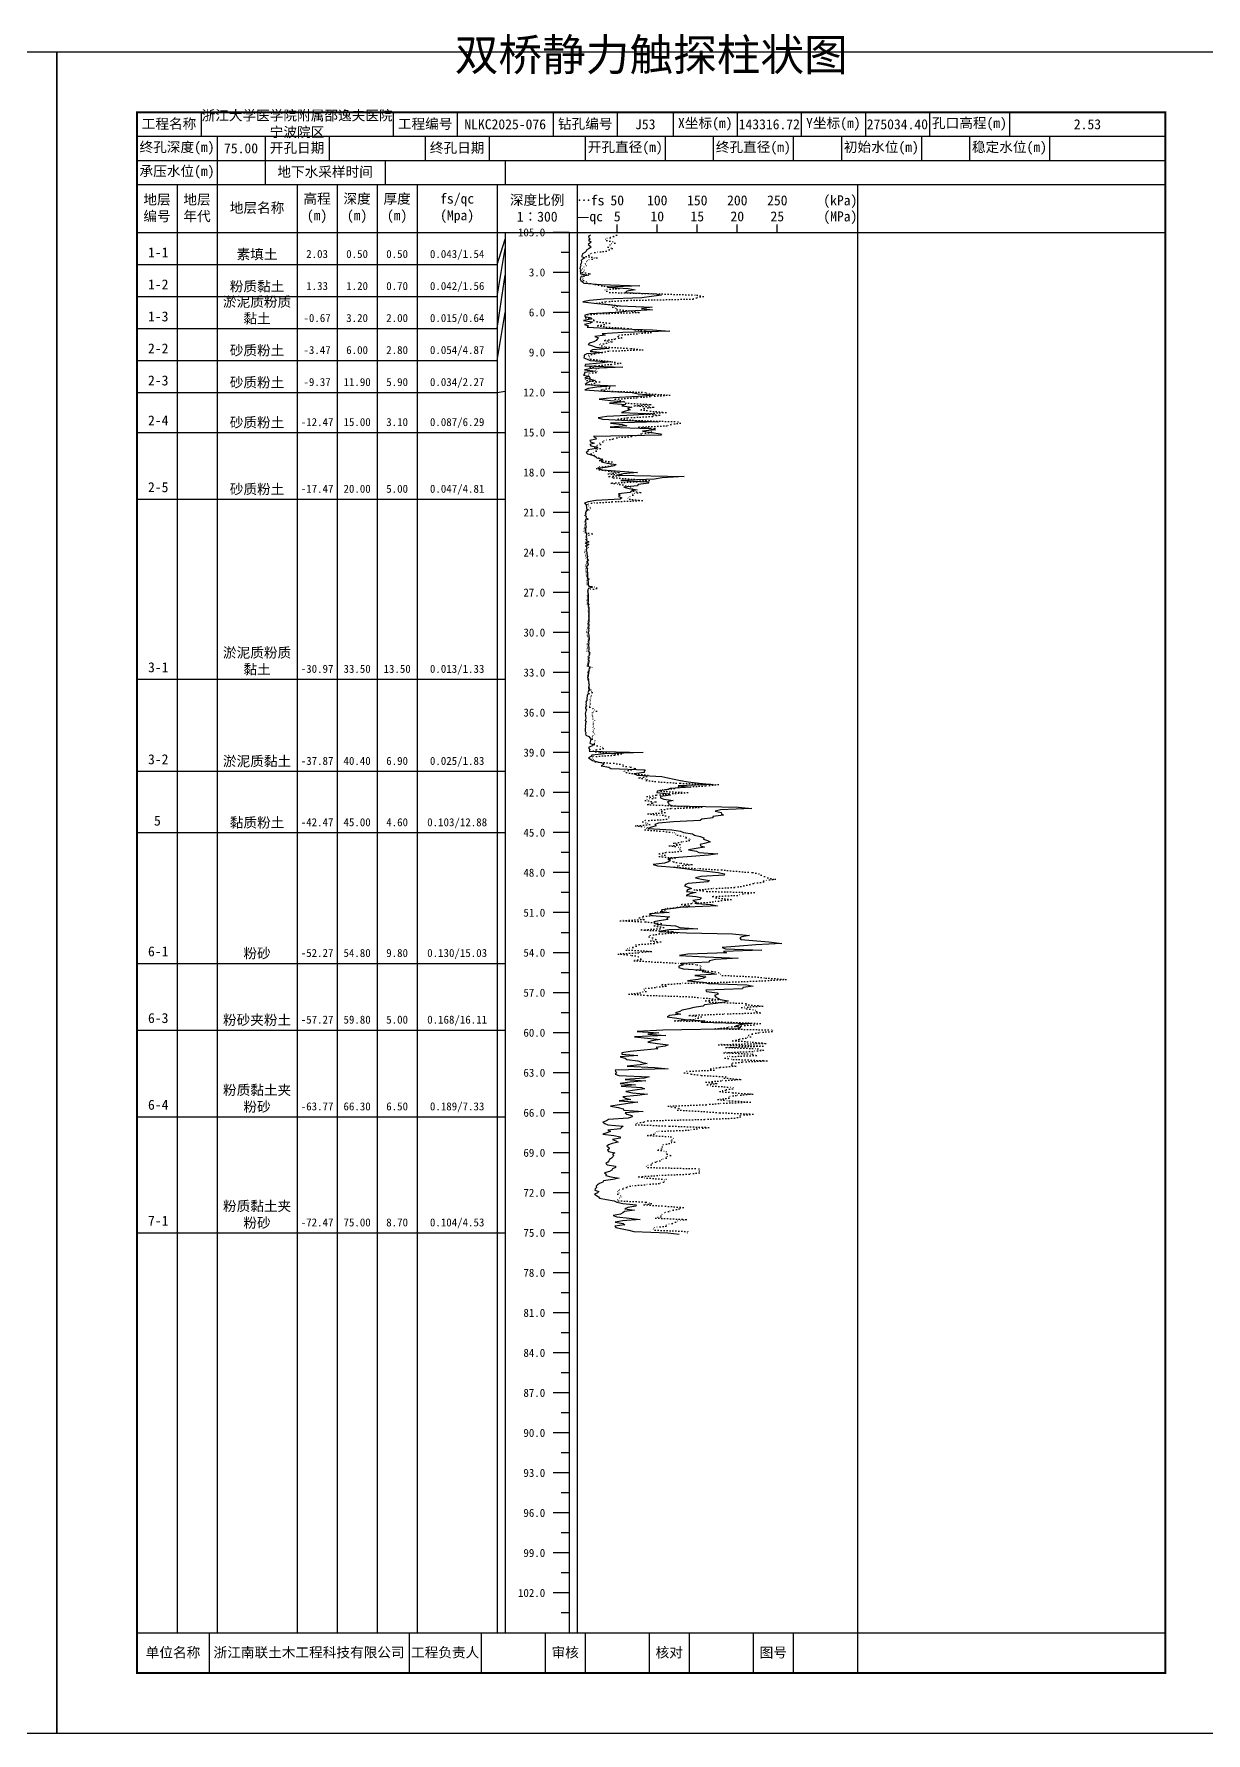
# Model space of a CAD drawing. Extents: x 297 to 65340, y 0 to 425.
# Drawn here: x 15735.3 to 16028.1, y 0 to 424.6 of the extents above; entities that cross this region are included whole.
import ezdxf
from ezdxf.enums import TextEntityAlignment as Align

# ---------------------------------------------------------------- set-up
doc = ezdxf.new("R2010")
doc.units = 0
doc.linetypes.add('DOT', pattern=[6.35, 0, -6.35])
doc.layers.add('FRAME', color=7, linetype='CONTINUOUS')
doc.layers.add('STRATUM', color=7, linetype='CONTINUOUS')
doc.styles.add('ST', font='')
doc.styles.get('ST').set_extended_font_data('SimSun')

msp = doc.modelspace()

# ---------------------------------------------------------------- linework, layer by layer
at = {"layer": 'FRAME', "color": 245, "linetype": 'Continuous'}
for points in [[(15444, 0), (15741, 0), (15741, 420), (15444, 420)], [(15741, 0), (16038, 0), (16038, 420), (15741, 420)]]:
    msp.add_lwpolyline(points, close=True, dxfattribs=at)
at = {"layer": 'FRAME', "linetype": 'Continuous', "const_width": 0.5}
msp.add_lwpolyline([(15761, 15), (16018, 15), (16018, 405), (15761, 405)], close=True, dxfattribs=at)
at = {"layer": 'FRAME', "color": 0, "linetype": 'Continuous'}
for points in [[(15777, 405), (15777, 399)], [(15825, 405), (15825, 399)], [(15841, 405), (15841, 399)], [(15865, 405), (15865, 399)], [(15881, 405), (15881, 399)], [(15895, 405), (15895, 399)], [(15911, 405), (15911, 399)], [(15927, 405), (15927, 399)], [(15943, 405), (15943, 399)], [(15959, 405), (15959, 399)], [(15979, 405), (15979, 399)], [(16018, 405), (16018, 399)], [(15761, 399), (16018, 399)], [(15781, 399), (15781, 393)], [(15793, 399), (15793, 393)], [(15809, 399), (15809, 393)], [(15833, 399), (15833, 393)], [(15849, 399), (15849, 393)], [(15873, 399), (15873, 393)], [(15893, 399), (15893, 393)], [(15905, 399), (15905, 393)], [(15925, 399), (15925, 393)], [(15937, 399), (15937, 393)], [(15957, 399), (15957, 393)], [(15969, 399), (15969, 393)], [(15989, 399), (15989, 393)], [(16018, 399), (16018, 393)], [(15761, 393), (16018, 393)], [(15781, 393), (15781, 387)], [(15793, 393), (15793, 387)], [(15823, 393), (15823, 387)], [(15853, 393), (15853, 387)], [(15761, 387), (16018, 387)], [(15771, 387), (15771, 25)], [(15781, 387), (15781, 25)], [(15801, 387), (15801, 25)], [(15811, 387), (15811, 25)], [(15821, 387), (15821, 25)], [(15831, 387), (15831, 25)], [(15851, 387), (15851, 25)], [(15871, 387), (15871, 25)], [(15941, 387), (15941, 25)], [(15761, 375), (16018, 375)], [(15853, 375), (15853, 25)], [(15869, 375), (15869, 25)], [(15881, 375), (15881, 377)], [(15891, 375), (15891, 377)], [(15901, 375), (15901, 377)], [(15911, 375), (15911, 377)], [(15921, 375), (15921, 377)], [(15761, 25), (16018, 25)], [(15779, 25), (15779, 15)], [(15829, 25), (15829, 15)], [(15847, 25), (15847, 15)], [(15863, 25), (15863, 15)], [(15873, 25), (15873, 15)], [(15889, 25), (15889, 15)], [(15899, 25), (15899, 15)], [(15915, 25), (15915, 15)], [(15925, 25), (15925, 15)], [(15941, 25), (15941, 15)]]:
    msp.add_lwpolyline(points, dxfattribs=at)
at = {"layer": 'STRATUM', "linetype": 'Continuous'}
for points in [[(15869, 375), (15865, 375)], [(15874.34, 374.33), (15873.82, 374), (15873.92, 373.67), (15874.22, 373.33), (15873.84, 373), (15874.48, 372.67), (15874.12, 372.33), (15873.76, 372), (15874.14, 371.67), (15874.46, 371.33), (15874.02, 371), (15873.42, 370.67), (15873.26, 370.33), (15872.88, 370), (15872.3, 369.67), (15872.24, 369.33), (15872.04, 369), (15872.9, 368.67), (15872.28, 368.33), (15871.98, 368), (15872.06, 367.67), (15872.02, 367.33), (15871.8, 367), (15871.88, 366.67), (15871.72, 366.33), (15871.68, 366), (15871.96, 365.67), (15871.72, 365.33), (15871.86, 365), (15871.78, 364.67), (15873.9, 364.33), (15872.02, 364), (15871.8, 363.67), (15871.74, 363.33), (15871.92, 363), (15872.28, 362.67), (15872.68, 362.33), (15876.94, 362), (15886.66, 361.67), (15878.58, 361.33), (15883.72, 361), (15885.52, 360.67), (15883.4, 360.33), (15883.04, 360), (15890.66, 359.67), (15892.1, 359.33), (15889.56, 359), (15887.12, 358.67), (15877.7, 358.33), (15874.1, 358), (15872.42, 357.67), (15875.26, 357.33), (15878.62, 357), (15881.58, 356.67), (15889.74, 356.33), (15887.08, 356), (15889.78, 355.67), (15884.08, 355.33), (15880.48, 355), (15874.2, 354.67), (15872.88, 354.33), (15872.94, 354), (15874.54, 353.67), (15874.34, 353.33), (15872.56, 353), (15874.78, 352.67), (15874.34, 352.33), (15872.8, 352), (15873.8, 351.67), (15873.46, 351.33), (15879.76, 351), (15889.8, 350.67), (15894.12, 350.33), (15882.4, 350), (15877.2, 349.67), (15878, 349.33), (15875.42, 349), (15876.34, 348.67), (15875.98, 348.33), (15875.72, 348), (15875.16, 347.67), (15874.04, 347.33), (15873.7, 347), (15874.8, 346.67), (15875.68, 346.33), (15879, 346), (15874.8, 345.67), (15874.24, 345.33), (15877.4, 345), (15873.42, 344.67), (15872.74, 344.33), (15872.72, 344), (15872.64, 343.67), (15873.5, 343.33), (15874.22, 343), (15879.2, 342.67), (15876.68, 342.33), (15873.08, 342), (15872.88, 341.67), (15882.4, 341.33), (15874.66, 341), (15872.78, 340.67), (15875.6, 340.33), (15872.8, 340), (15872.8, 339.67), (15872.54, 339.33), (15874.08, 339), (15872.88, 338.67), (15874.28, 338.33), (15875.52, 338), (15873.98, 337.67), (15873.38, 337.33), (15872.96, 337), (15880.6, 336.67), (15875.88, 336.33), (15873.74, 336), (15872.88, 335.67), (15877.6, 335.33), (15884.72, 335), (15886.26, 334.67), (15890.38, 334.33), (15886.22, 334), (15879.98, 333.67), (15876.5, 333.33), (15879.32, 333), (15882.92, 332.67), (15879.04, 332.33), (15883.04, 332), (15882.18, 331.67), (15884.68, 331.33), (15883.56, 331), (15884.2, 330.67), (15883.04, 330.33), (15882.06, 330), (15890.34, 329.67), (15885.06, 329.33), (15878.36, 329), (15876.2, 328.67), (15877.3, 328.33), (15883.62, 328), (15891.3, 327.67), (15879.32, 327.33), (15882.24, 327), (15883.36, 326.67), (15879.24, 326.33), (15889.06, 326), (15890.6, 325.67), (15887.34, 325.33), (15889.56, 325), (15891.8, 324.67), (15892.08, 324.33), (15875.08, 324), (15875.68, 323.67), (15875.72, 323.33), (15874.18, 323), (15874.34, 322.67), (15875.22, 322.33), (15874.14, 322), (15874.38, 321.67), (15876.18, 321.33), (15875.8, 321), (15873.62, 320.67), (15873.7, 320.33), (15873.24, 320), (15873.54, 319.67), (15874.86, 319.33), (15875.6, 319), (15875.92, 318.67), (15877.4, 318.33), (15876.98, 318), (15877.06, 317.67), (15878.5, 317.33), (15880.76, 317), (15880.22, 316.67), (15878.56, 316.33), (15876.22, 316), (15877.26, 315.67), (15881.76, 315.33), (15886.04, 315), (15882.52, 314.67), (15881.16, 314.33), (15897.7, 314), (15892.26, 313.67), (15890.34, 313.33), (15881.88, 313), (15888.66, 312.67), (15888.92, 312.33), (15886.26, 312), (15885.96, 311.67), (15882.64, 311.33), (15884, 311), (15885.98, 310.67), (15884.44, 310.33), (15884.26, 310), (15881.28, 309.67), (15881.72, 309.33), (15881.34, 309), (15882.14, 308.67), (15881.76, 308.33), (15875.66, 308), (15873.76, 307.67), (15872.86, 307.33), (15873.3, 307), (15873.26, 306.67), (15873.34, 306.33), (15873.32, 306), (15873.76, 305.67), (15873.26, 305.33), (15873.1, 305), (15873.16, 304.67), (15873.08, 304.33), (15873.18, 304), (15873.26, 303.67), (15873.7, 303.33), (15873, 303), (15873.1, 302.67), (15873.18, 302.33), (15873.08, 302), (15873.14, 301.67), (15873.2, 301.33), (15873.08, 301), (15873.04, 300.67), (15873.04, 300.33), (15873.12, 300), (15873.32, 299.67), (15873.36, 299.33), (15873.12, 299), (15873.34, 298.67), (15873.42, 298.33), (15873.26, 298), (15873.92, 297.67), (15873.16, 297.33), (15873.88, 297), (15873.28, 296.67), (15873.34, 296.33), (15873.38, 296), (15873.26, 295.67), (15873.32, 295.33), (15873.44, 295), (15873.42, 294.67), (15873.48, 294.33), (15873.56, 294), (15873.5, 293.67), (15873.56, 293.33), (15873.82, 293), (15873.44, 292.67), (15873.68, 292.33), (15873.7, 292), (15873.48, 291.67), (15873.24, 291.33), (15873.56, 291), (15873.48, 290.67), (15873.5, 290.33), (15873.54, 290), (15873.56, 289.67), (15873.6, 289.33), (15873.6, 289), (15873.6, 288.67), (15873.96, 288.33), (15873.64, 288), (15873.72, 287.67), (15873.72, 287.33), (15873.72, 287), (15873.72, 286.67), (15874.86, 286.33), (15873.78, 286), (15873.62, 285.67), (15873.6, 285.33), (15873.64, 285), (15873.72, 284.67), (15873.76, 284.33), (15873.74, 284), (15873.76, 283.67), (15873.72, 283.33), (15873.76, 283), (15873.74, 282.67), (15873.64, 282.33), (15873.9, 282), (15873.76, 281.67), (15873.92, 281.33), (15873.92, 281), (15873.9, 280.67), (15873.88, 280.33), (15873.9, 280), (15873.9, 279.67), (15873.94, 279.33), (15873.94, 279), (15873.94, 278.67), (15873.88, 278.33), (15873.9, 278), (15873.88, 277.67), (15873.84, 277.33), (15873.9, 277), (15873.92, 276.67), (15873.82, 276.33), (15873.92, 276), (15873.82, 275.67), (15873.88, 275.33), (15873.76, 275), (15873.86, 274.67), (15873.9, 274.33), (15873.94, 274), (15874.02, 273.67), (15874.02, 273.33), (15873.9, 273), (15873.86, 272.67), (15873.9, 272.33), (15873.86, 272), (15873.86, 271.67), (15873.92, 271.33), (15873.88, 271), (15873.9, 270.67), (15873.84, 270.33), (15874.18, 270), (15873.96, 269.67), (15873.96, 269.33), (15873.82, 269), (15873.96, 268.67), (15873.86, 268.33), (15873.94, 268), (15873.94, 267.67), (15873.86, 267.33), (15873.76, 267), (15873.72, 266.67), (15874.1, 266.33), (15873.98, 266), (15873.94, 265.67), (15873.88, 265.33), (15873.84, 265), (15873.78, 264.67), (15873.7, 264.33), (15873.72, 264), (15873.6, 263.67), (15873.84, 263.33), (15873.76, 263), (15873.94, 262.67), (15873.84, 262.33), (15873.98, 262), (15873.94, 261.67), (15873.8, 261.33), (15873.82, 261), (15874.22, 260.67), (15873.84, 260.33), (15873.64, 260), (15873.84, 259.67), (15873.5, 259.33), (15873.48, 259), (15873.42, 258.67), (15873.4, 258.33), (15873.44, 258), (15873.18, 257.67), (15873.22, 257.33), (15873.18, 257), (15873.32, 256.67), (15873.06, 256.33), (15873.08, 256), (15873.28, 255.67), (15873.16, 255.33), (15873.06, 255), (15872.98, 254.67), (15873.08, 254.33), (15873.04, 254), (15873.14, 253.67), (15873.1, 253.33), (15873, 253), (15873.26, 252.67), (15873.1, 252.33), (15873.1, 252), (15872.96, 251.67), (15873.1, 251.33), (15872.98, 251), (15873, 250.67), (15873.02, 250.33), (15873.18, 250), (15873.06, 249.67), (15873.18, 249.33), (15873.92, 249), (15874.14, 248.67), (15874.4, 248.33), (15874.34, 248), (15874.22, 247.67), (15874.14, 247.33), (15874.88, 247), (15874.86, 246.67), (15873.9, 246.33), (15873.88, 246), (15874.18, 245.67), (15874.02, 245.33), (15887.46, 245), (15877.78, 244.67), (15874.66, 244.33), (15874.38, 244), (15873.78, 243.67), (15874.34, 243.33), (15874.8, 243), (15876.14, 242.67), (15877.58, 242.33), (15877.6, 242), (15877.02, 241.67), (15878.94, 241.33), (15879.42, 241), (15887.96, 240.67), (15887.72, 240.33), (15887.7, 240), (15885.18, 239.67), (15886.06, 239.33), (15892.16, 239), (15893.68, 238.67), (15895.24, 238.33), (15896.82, 238), (15898.7, 237.67), (15901.48, 237.33), (15904.9, 237), (15896.24, 236.67), (15899.3, 236.33), (15894.26, 236), (15893.34, 235.67), (15891, 235.33), (15890.92, 235), (15893.9, 234.67), (15894.28, 234.33), (15891.84, 234), (15891.78, 233.67), (15892.66, 233.33), (15895, 233), (15893.56, 232.67), (15893.82, 232.33), (15893.92, 232), (15894.9, 231.67), (15911.24, 231.33), (15914.62, 231), (15906.82, 230.67), (15905.46, 230.33), (15907, 230), (15907.08, 229.67), (15907.58, 229.33), (15904.9, 229), (15904.88, 228.67), (15902.16, 228.33), (15901.74, 228), (15895.02, 227.67), (15891.28, 227.33), (15890.36, 227), (15890.7, 226.67), (15889.58, 226.33), (15888.68, 226), (15894.64, 225.67), (15896.82, 225.33), (15897.58, 225), (15899.84, 224.67), (15900.32, 224.33), (15901.72, 224), (15902.68, 223.67), (15902.56, 223.33), (15903.54, 223), (15904.22, 222.67), (15903.1, 222.33), (15901.76, 222), (15901.8, 221.67), (15902.78, 221.33), (15900.72, 221), (15898.78, 220.67), (15900.8, 220.33), (15901.42, 220), (15906.16, 219.67), (15903.82, 219.33), (15899.52, 219), (15895.24, 218.67), (15893.62, 218.33), (15894.26, 218), (15893.84, 217.67), (15892.78, 217.33), (15890.02, 217), (15891.06, 216.67), (15895.16, 216.33), (15897.9, 216), (15900.18, 215.67), (15903.42, 215.33), (15906.22, 215), (15907.84, 214.67), (15907.76, 214.33), (15902, 214), (15900.56, 213.67), (15902.02, 213.33), (15904.02, 213), (15903.68, 212.67), (15898.7, 212.33), (15898.04, 212), (15897.84, 211.67), (15898.92, 211.33), (15899.54, 211), (15898.56, 210.67), (15898.34, 210.33), (15900.74, 210), (15899.12, 209.67), (15898.22, 209.33), (15900.62, 209), (15902.04, 208.67), (15901.64, 208.33), (15899.9, 208), (15900.54, 207.67), (15900.78, 207.33), (15904.44, 207), (15906.06, 206.67), (15896.82, 206.33), (15895.04, 206), (15892.08, 205.67), (15892.24, 205.33), (15894, 205), (15889.04, 204.67), (15889.68, 204.33), (15894.04, 204), (15893.36, 203.67), (15893.66, 203.33), (15891.46, 203), (15890.12, 202.67), (15890.42, 202.33), (15892.1, 202), (15895.54, 201.67), (15896.62, 201.33), (15901.1, 201), (15893.96, 200.67), (15891.5, 200.33), (15898.34, 200), (15909.82, 199.67), (15914.08, 199.33), (15912.16, 199), (15911.6, 198.67), (15911.88, 198.33), (15915.9, 198), (15918.9, 197.67), (15922.1, 197.33), (15915.66, 197), (15911.52, 196.67), (15907.22, 196.33), (15908.04, 196), (15917.14, 195.67), (15907.56, 195.33), (15908.28, 195), (15898.6, 194.67), (15896.52, 194.33), (15902.98, 194), (15911.22, 193.67), (15905.56, 193.33), (15904.06, 193), (15903.82, 192.67), (15896.94, 192.33), (15897.46, 192), (15896.36, 191.67), (15896.42, 191.33), (15897.46, 191), (15902.7, 190.67), (15902.24, 190.33), (15904.34, 190), (15905.8, 189.67), (15900.36, 189.33), (15903.12, 189), (15902.52, 188.67), (15901.2, 188.33), (15898.52, 188), (15902.5, 187.67), (15903.78, 187.33), (15913.4, 187), (15914.94, 186.67), (15912.38, 186.33), (15912.3, 186), (15903.14, 185.67), (15903.3, 185.33), (15906, 185), (15906.18, 184.67), (15905.28, 184.33), (15905.54, 184), (15906.12, 183.67), (15906.74, 183.33), (15908.68, 183), (15907.78, 182.67), (15905.62, 182.33), (15902.84, 182), (15902.44, 181.67), (15900.12, 181.33), (15898.88, 181), (15897.22, 180.67), (15896.62, 180.33), (15895.56, 180), (15896.86, 179.67), (15894.06, 179.33), (15893.44, 179), (15895.9, 178.67), (15897.96, 178.33), (15902.9, 178), (15901.94, 177.67), (15914.3, 177.33), (15911.62, 177), (15910.54, 176.67), (15911.82, 176.33), (15911.34, 176), (15892.42, 175.67), (15885.98, 175.33), (15891.36, 175), (15888.62, 174.67), (15893.12, 174.33), (15885.28, 174), (15888.58, 173.67), (15891.72, 173.33), (15889.68, 173), (15888.62, 172.67), (15891.04, 172.33), (15893.74, 172), (15893, 171.67), (15890.74, 171.33), (15891.12, 171), (15887.64, 170.67), (15884.22, 170.33), (15882.14, 170), (15882.18, 169.67), (15886.12, 169.33), (15881.72, 169), (15882.96, 168.67), (15883.36, 168.33), (15886.18, 168), (15887.08, 167.67), (15888.5, 167.33), (15886.74, 167), (15883.48, 166.67), (15890.42, 166.33), (15893.72, 166), (15880.5, 165.67), (15880.6, 165.33), (15880.8, 165), (15880.46, 164.67), (15881.42, 164.33), (15888.94, 164), (15887.76, 163.67), (15883.02, 163.33), (15888.12, 163), (15884.14, 162.67), (15881.72, 162.33), (15885.6, 162), (15881.96, 161.67), (15887.04, 161.33), (15887.8, 161), (15885.38, 160.67), (15883.14, 160.33), (15884.8, 160), (15888.54, 159.67), (15885.96, 159.33), (15882.38, 159), (15883.04, 158.67), (15884.42, 158.33), (15881.48, 158), (15886.18, 157.67), (15883.66, 157.33), (15881.58, 157), (15879.34, 156.67), (15881.22, 156.33), (15882.52, 156), (15882.64, 155.67), (15887.46, 155.33), (15882.98, 155), (15883.42, 154.67), (15884.68, 154.33), (15884.72, 154), (15883.7, 153.67), (15878.8, 153.33), (15878.34, 153), (15877.44, 152.67), (15877.94, 152.33), (15878.64, 152), (15882.52, 151.67), (15882.04, 151.33), (15881.76, 151), (15878.62, 150.67), (15879.32, 150.33), (15878.44, 150), (15877.4, 149.67), (15880.18, 149.33), (15881.76, 149), (15881.74, 148.67), (15879.84, 148.33), (15880.66, 148), (15881.24, 147.67), (15879.72, 147.33), (15878.82, 147), (15878.44, 146.67), (15878.94, 146.33), (15878.96, 146), (15878.56, 145.67), (15878.82, 145.33), (15880.36, 145), (15879.84, 144.67), (15880.06, 144.33), (15879.9, 144), (15879.58, 143.67), (15879.06, 143.33), (15878.94, 143), (15878.66, 142.67), (15878.18, 142.33), (15878.52, 142), (15880.54, 141.67), (15880.56, 141.33), (15879.82, 141), (15879.66, 140.67), (15879.06, 140.33), (15877.84, 140), (15878.2, 139.67), (15878.16, 139.33), (15879.4, 139), (15881.5, 138.67), (15879.92, 138.33), (15877.6, 138), (15877.38, 137.67), (15876.58, 137.33), (15876.04, 137), (15875.72, 136.67), (15875.84, 136.33), (15875.46, 136), (15875.4, 135.67), (15876.4, 135.33), (15876.04, 135), (15875.34, 134.67), (15875.86, 134.33), (15876.36, 134), (15876.58, 133.67), (15878.34, 133.33), (15880.26, 133), (15880.88, 132.67), (15882.36, 132.33), (15885.74, 132), (15885.64, 131.67), (15883.68, 131.33), (15882.9, 131), (15885.32, 130.67), (15882.78, 130.33), (15882.38, 130), (15881.78, 129.67), (15880, 129.33), (15880.94, 129), (15884, 128.67), (15886.7, 128.33), (15882.32, 128), (15880.52, 127.67), (15882.46, 127.33), (15882.92, 127), (15880.44, 126.67), (15880.64, 126.33), (15882.22, 126), (15883.9, 125.67), (15885.18, 125.33), (15893.64, 125), (15896.48, 124.67)], [(15851, 367), (15853, 373.33)], [(15851, 359), (15853, 371)], [(15869, 370), (15867, 370)], [(15761, 367), (15771, 367)], [(15771, 367), (15781, 367)], [(15781, 367), (15801, 367)], [(15801, 367), (15811, 367)], [(15811, 367), (15821, 367)], [(15821, 367), (15831, 367)], [(15831, 367), (15851, 367)], [(15851, 351), (15853, 364.33)], [(15869, 365), (15865, 365)], [(15761, 359), (15771, 359)], [(15771, 359), (15781, 359)], [(15781, 359), (15801, 359)], [(15801, 359), (15811, 359)], [(15811, 359), (15821, 359)], [(15821, 359), (15831, 359)], [(15831, 359), (15851, 359)], [(15869, 360), (15867, 360)], [(15851, 343), (15853, 355)], [(15869, 355), (15865, 355)], [(15761, 351), (15771, 351)], [(15771, 351), (15781, 351)], [(15781, 351), (15801, 351)], [(15801, 351), (15811, 351)], [(15811, 351), (15821, 351)], [(15821, 351), (15831, 351)], [(15831, 351), (15851, 351)], [(15869, 350), (15867, 350)], [(15869, 345), (15865, 345)], [(15761, 343), (15771, 343)], [(15771, 343), (15781, 343)], [(15781, 343), (15801, 343)], [(15801, 343), (15811, 343)], [(15811, 343), (15821, 343)], [(15821, 343), (15831, 343)], [(15831, 343), (15851, 343)], [(15869, 340), (15867, 340)], [(15761, 335), (15771, 335)], [(15771, 335), (15781, 335)], [(15781, 335), (15801, 335)], [(15801, 335), (15811, 335)], [(15811, 335), (15821, 335)], [(15821, 335), (15831, 335)], [(15831, 335), (15851, 335)], [(15851, 335), (15853, 335.33)], [(15869, 335), (15865, 335)], [(15869, 330), (15867, 330)], [(15761, 325), (15771, 325)], [(15771, 325), (15781, 325)], [(15781, 325), (15801, 325)], [(15801, 325), (15811, 325)], [(15811, 325), (15821, 325)], [(15821, 325), (15831, 325)], [(15831, 325), (15851, 325)], [(15851, 325), (15853, 325)], [(15869, 325), (15865, 325)], [(15869, 320), (15867, 320)], [(15869, 315), (15865, 315)], [(15869, 310), (15867, 310)], [(15761, 308.33), (15771, 308.33)], [(15771, 308.33), (15781, 308.33)], [(15781, 308.33), (15801, 308.33)], [(15801, 308.33), (15811, 308.33)], [(15811, 308.33), (15821, 308.33)], [(15821, 308.33), (15831, 308.33)], [(15831, 308.33), (15851, 308.33)], [(15851, 308.33), (15853, 308.33)], [(15869, 305), (15865, 305)], [(15869, 300), (15867, 300)], [(15869, 295), (15865, 295)], [(15869, 290), (15867, 290)], [(15869, 285), (15865, 285)], [(15869, 280), (15867, 280)], [(15869, 275), (15865, 275)], [(15869, 270), (15867, 270)], [(15761, 263.33), (15771, 263.33)], [(15771, 263.33), (15781, 263.33)], [(15781, 263.33), (15801, 263.33)], [(15801, 263.33), (15811, 263.33)], [(15811, 263.33), (15821, 263.33)], [(15821, 263.33), (15831, 263.33)], [(15831, 263.33), (15851, 263.33)], [(15851, 263.33), (15853, 263.33)], [(15869, 265), (15865, 265)], [(15869, 260), (15867, 260)], [(15869, 255), (15865, 255)], [(15869, 250), (15867, 250)], [(15869, 245), (15865, 245)], [(15761, 240.33), (15771, 240.33)], [(15771, 240.33), (15781, 240.33)], [(15781, 240.33), (15801, 240.33)], [(15801, 240.33), (15811, 240.33)], [(15811, 240.33), (15821, 240.33)], [(15821, 240.33), (15831, 240.33)], [(15831, 240.33), (15851, 240.33)], [(15851, 240.33), (15853, 240.33)], [(15869, 240), (15867, 240)], [(15869, 235), (15865, 235)], [(15869, 230), (15867, 230)], [(15761, 225), (15771, 225)], [(15771, 225), (15781, 225)], [(15781, 225), (15801, 225)], [(15801, 225), (15811, 225)], [(15811, 225), (15821, 225)], [(15821, 225), (15831, 225)], [(15831, 225), (15851, 225)], [(15851, 225), (15853, 225)], [(15869, 225), (15865, 225)], [(15869, 220), (15867, 220)], [(15869, 215), (15865, 215)], [(15869, 210), (15867, 210)], [(15869, 205), (15865, 205)], [(15869, 200), (15867, 200)], [(15761, 192.33), (15771, 192.33)], [(15771, 192.33), (15781, 192.33)], [(15781, 192.33), (15801, 192.33)], [(15801, 192.33), (15811, 192.33)], [(15811, 192.33), (15821, 192.33)], [(15821, 192.33), (15831, 192.33)], [(15831, 192.33), (15851, 192.33)], [(15851, 192.33), (15853, 192.33)], [(15869, 195), (15865, 195)], [(15869, 190), (15867, 190)], [(15869, 185), (15865, 185)], [(15869, 180), (15867, 180)], [(15761, 175.67), (15771, 175.67)], [(15771, 175.67), (15781, 175.67)], [(15781, 175.67), (15801, 175.67)], [(15801, 175.67), (15811, 175.67)], [(15811, 175.67), (15821, 175.67)], [(15821, 175.67), (15831, 175.67)], [(15831, 175.67), (15851, 175.67)], [(15851, 175.67), (15853, 175.67)], [(15869, 175), (15865, 175)], [(15869, 170), (15867, 170)], [(15869, 165), (15865, 165)], [(15869, 160), (15867, 160)], [(15761, 154), (15771, 154)], [(15771, 154), (15781, 154)], [(15781, 154), (15801, 154)], [(15801, 154), (15811, 154)], [(15811, 154), (15821, 154)], [(15821, 154), (15831, 154)], [(15831, 154), (15851, 154)], [(15851, 154), (15853, 154)], [(15869, 155), (15865, 155)], [(15869, 150), (15867, 150)], [(15869, 145), (15865, 145)], [(15869, 140), (15867, 140)], [(15869, 135), (15865, 135)], [(15869, 130), (15867, 130)], [(15761, 125), (15771, 125)], [(15771, 125), (15781, 125)], [(15781, 125), (15801, 125)], [(15801, 125), (15811, 125)], [(15811, 125), (15821, 125)], [(15821, 125), (15831, 125)], [(15831, 125), (15851, 125)], [(15851, 125), (15853, 125)], [(15869, 125), (15865, 125)], [(15869, 120), (15867, 120)], [(15869, 115), (15865, 115)], [(15869, 110), (15867, 110)], [(15869, 105), (15865, 105)], [(15869, 100), (15867, 100)], [(15869, 95), (15865, 95)], [(15869, 90), (15867, 90)], [(15869, 85), (15865, 85)], [(15869, 80), (15867, 80)], [(15869, 75), (15865, 75)], [(15869, 70), (15867, 70)], [(15869, 65), (15865, 65)], [(15869, 60), (15867, 60)], [(15869, 55), (15865, 55)], [(15869, 50), (15867, 50)], [(15869, 45), (15865, 45)], [(15869, 40), (15867, 40)], [(15869, 35), (15865, 35)], [(15869, 30), (15867, 30)]]:
    msp.add_lwpolyline(points, dxfattribs=at)
at = {"layer": 'STRATUM', "linetype": 'DOT', "ltscale": 0.1}
msp.add_lwpolyline([(15880.78, 374.33), (15880.1, 374), (15879.2, 373.67), (15877.98, 373.33), (15878.42, 373), (15879.9, 372.67), (15880.4, 372.33), (15879.14, 372), (15879.22, 371.67), (15878.72, 371.33), (15879.7, 371), (15879, 370.67), (15878.24, 370.33), (15875.38, 370), (15874.32, 369.67), (15873.9, 369.33), (15873.22, 369), (15875.94, 368.67), (15874.72, 368.33), (15873.54, 368), (15873.32, 367.67), (15873, 367.33), (15872.96, 367), (15873.38, 366.67), (15872.76, 366.33), (15872.2, 366), (15872.8, 365.67), (15872.68, 365.33), (15872.32, 365), (15874.14, 364.67), (15873.12, 364.33), (15872.68, 364), (15872.48, 363.67), (15872.34, 363.33), (15872.54, 363), (15873.26, 362.67), (15873.52, 362.33), (15875.56, 362), (15877.12, 361.67), (15879.42, 361.33), (15881.42, 361), (15877.88, 360.67), (15878.4, 360.33), (15879.16, 360), (15890.06, 359.67), (15901, 359.33), (15902.48, 359), (15900.84, 358.67), (15899.9, 358.33), (15883.44, 358), (15878, 357.67), (15875.9, 357.33), (15878.96, 357), (15881.74, 356.67), (15879.86, 356.33), (15880.84, 356), (15881, 355.67), (15884.66, 355.33), (15886.36, 355), (15875.94, 354.67), (15873.68, 354.33), (15873.18, 354), (15873.18, 353.67), (15875.04, 353.33), (15875.18, 353), (15876.02, 352.67), (15879.06, 352.33), (15877.72, 352), (15876.16, 351.67), (15878.34, 351.33), (15883.74, 351), (15885.56, 350.67), (15888.04, 350.33), (15889.42, 350), (15885.9, 349.67), (15881.4, 349.33), (15881.26, 349), (15882.1, 348.67), (15880.34, 348.33), (15877.88, 348), (15879.66, 347.67), (15878.28, 347.33), (15876.6, 347), (15877.12, 346.67), (15878.24, 346.33), (15884.54, 346), (15887.34, 345.67), (15878.7, 345.33), (15877.16, 345), (15875.3, 344.67), (15873.78, 344.33), (15873.98, 344), (15874.02, 343.67), (15874.42, 343.33), (15877.12, 343), (15879.7, 342.67), (15881.84, 342.33), (15879.44, 342), (15875.3, 341.67), (15874.22, 341.33), (15876.32, 341), (15875.68, 340.67), (15875.94, 340.33), (15875.66, 340), (15873.86, 339.67), (15873.84, 339.33), (15873.58, 339), (15874.14, 338.67), (15873, 338.33), (15873.46, 338), (15876.6, 337.67), (15875.32, 337.33), (15873.98, 337), (15876.8, 336.67), (15879.1, 336.33), (15878.96, 336), (15877.1, 335.67), (15879.08, 335.33), (15888.12, 335), (15888.34, 334.67), (15894.08, 334.33), (15889.14, 334), (15885.84, 333.67), (15880.46, 333.33), (15881.72, 333), (15882.82, 332.67), (15883.12, 332.33), (15889.34, 332), (15885.3, 331.67), (15890.08, 331.33), (15887.7, 331), (15886.98, 330.67), (15889.3, 330.33), (15893.14, 330), (15887.66, 329.67), (15891.54, 329.33), (15889.7, 329), (15883.52, 328.67), (15881.26, 328.33), (15885.74, 328), (15896.2, 327.67), (15896.74, 327.33), (15894.4, 327), (15893.34, 326.67), (15886.42, 326.33), (15890.36, 326), (15888.9, 325.67), (15889.48, 325.33), (15889.56, 325), (15887.02, 324.67), (15886.3, 324.33), (15884.46, 324), (15880.88, 323.67), (15879.84, 323.33), (15877.7, 323), (15877.42, 322.67), (15876.6, 322.33), (15876.78, 322), (15875.88, 321.67), (15875.42, 321.33), (15876.76, 321), (15875.62, 320.67), (15875.76, 320.33), (15875.06, 320), (15874.52, 319.67), (15875.22, 319.33), (15875.6, 319), (15876.4, 318.67), (15876.7, 318.33), (15876.68, 318), (15879.62, 317.67), (15878.8, 317.33), (15880.36, 317), (15879.54, 316.67), (15876.18, 316.33), (15875.94, 316), (15876.6, 315.67), (15878.88, 315.33), (15881.42, 315), (15878.8, 314.67), (15882.18, 314.33), (15878.98, 314), (15880.16, 313.67), (15885.24, 313.33), (15889, 313), (15885.78, 312.67), (15879.54, 312.33), (15881.64, 312), (15883.74, 311.67), (15884.34, 311.33), (15884.66, 311), (15884.78, 310.67), (15885.1, 310.33), (15886.78, 310), (15884.8, 309.67), (15884.88, 309.33), (15884.2, 309), (15883.64, 308.67), (15884.12, 308.33), (15887.22, 308), (15879.68, 307.67), (15874.6, 307.33), (15873.58, 307), (15873.78, 306.67), (15874.24, 306.33), (15874.28, 306), (15873.98, 305.67), (15873.4, 305.33), (15873.2, 305), (15873.08, 304.67), (15872.86, 304.33), (15873.24, 304), (15873.26, 303.67), (15873.14, 303.33), (15873.02, 303), (15872.72, 302.67), (15873.08, 302.33), (15872.94, 302), (15872.82, 301.67), (15872.86, 301.33), (15872.76, 301), (15872.72, 300.67), (15872.64, 300.33), (15873.1, 300), (15874.76, 299.67), (15873.88, 299.33), (15873.32, 299), (15873.28, 298.67), (15873.1, 298.33), (15873.38, 298), (15873.08, 297.67), (15873, 297.33), (15873.42, 297), (15873.12, 296.67), (15873.86, 296.33), (15873.38, 296), (15872.96, 295.67), (15872.92, 295.33), (15872.86, 295), (15873.16, 294.67), (15873.08, 294.33), (15873.2, 294), (15873.16, 293.67), (15873.5, 293.33), (15873.62, 293), (15873.34, 292.67), (15873.38, 292.33), (15873.22, 292), (15872.98, 291.67), (15873.52, 291.33), (15873.14, 291), (15873.08, 290.67), (15873.14, 290.33), (15873.22, 290), (15873.26, 289.67), (15873.26, 289.33), (15873.36, 289), (15873.5, 288.67), (15873.58, 288.33), (15873.38, 288), (15873.4, 287.67), (15873.46, 287.33), (15873.38, 287), (15873.88, 286.67), (15875.82, 286.33), (15875.78, 286), (15873.8, 285.67), (15873.64, 285.33), (15873.62, 285), (15873.56, 284.67), (15873.46, 284.33), (15873.54, 284), (15873.54, 283.67), (15873.48, 283.33), (15873.4, 283), (15873.46, 282.67), (15873.54, 282.33), (15873.46, 282), (15873.62, 281.67), (15873.72, 281.33), (15873.86, 281), (15873.74, 280.67), (15873.74, 280.33), (15873.78, 280), (15873.8, 279.67), (15873.78, 279.33), (15873.82, 279), (15873.82, 278.67), (15873.78, 278.33), (15873.78, 278), (15873.7, 277.67), (15873.6, 277.33), (15873.64, 277), (15873.62, 276.67), (15873.62, 276.33), (15873.58, 276), (15873.46, 275.67), (15873.32, 275.33), (15873.3, 275), (15873.46, 274.67), (15873.46, 274.33), (15873.58, 274), (15873.78, 273.67), (15873.72, 273.33), (15873.78, 273), (15873.72, 272.67), (15873.48, 272.33), (15873.46, 272), (15873.46, 271.67), (15873.64, 271.33), (15873.48, 271), (15873.38, 270.67), (15873.38, 270.33), (15873.92, 270), (15874.18, 269.67), (15874.02, 269.33), (15873.7, 269), (15873.62, 268.67), (15873.62, 268.33), (15873.82, 268), (15873.6, 267.67), (15873.54, 267.33), (15873.56, 267), (15873.6, 266.67), (15874.7, 266.33), (15874.24, 266), (15874.06, 265.67), (15873.74, 265.33), (15873.54, 265), (15873.54, 264.67), (15873.58, 264.33), (15873.56, 264), (15873.58, 263.67), (15873.54, 263.33), (15873.8, 263), (15873.88, 262.67), (15873.94, 262.33), (15874.04, 262), (15873.98, 261.67), (15873.98, 261.33), (15874.06, 261), (15874.42, 260.67), (15874.58, 260.33), (15874.72, 260), (15874.02, 259.67), (15874.56, 259.33), (15874.44, 259), (15874.34, 258.67), (15874.12, 258.33), (15874.32, 258), (15874.16, 257.67), (15874.26, 257.33), (15874.26, 257), (15874.1, 256.67), (15874.16, 256.33), (15874.96, 256), (15875.2, 255.67), (15875.8, 255.33), (15874.76, 255), (15874.74, 254.67), (15874.7, 254.33), (15874.82, 254), (15874.8, 253.67), (15874.88, 253.33), (15875.36, 253), (15874.96, 252.67), (15875, 252.33), (15874.96, 252), (15875.06, 251.67), (15874.92, 251.33), (15875.3, 251), (15875.04, 250.67), (15874.88, 250.33), (15874.98, 250), (15875.42, 249.67), (15874.94, 249.33), (15874.8, 249), (15874.72, 248.67), (15874.76, 248.33), (15875.44, 248), (15875.36, 247.67), (15875.26, 247.33), (15875.24, 247), (15876, 246.67), (15877.34, 246.33), (15877.46, 246), (15875.76, 245.67), (15874.96, 245.33), (15876.78, 245), (15881.98, 244.67), (15880.22, 244.33), (15874.84, 244), (15874.76, 243.67), (15875, 243.33), (15875.22, 243), (15875.56, 242.67), (15880.18, 242.33), (15882.38, 242), (15882.5, 241.67), (15884.42, 241.33), (15885.46, 241), (15884.46, 240.67), (15882.68, 240.33), (15883.3, 240), (15885.68, 239.67), (15888.72, 239.33), (15888.3, 239), (15886.5, 238.67), (15888.4, 238.33), (15888.32, 238), (15891.36, 237.67), (15896.84, 237.33), (15906.24, 237), (15902.98, 236.67), (15896.3, 236.33), (15895.24, 236), (15891.68, 235.67), (15891.96, 235.33), (15898.52, 235), (15893.9, 234.67), (15890.62, 234.33), (15888.52, 234), (15890.54, 233.67), (15888.5, 233.33), (15888.06, 233), (15890.64, 232.67), (15889.66, 232.33), (15888.62, 232), (15895.58, 231.67), (15902.06, 231.33), (15894.3, 231), (15891.66, 230.67), (15892.16, 230.33), (15892.9, 230), (15888.72, 229.67), (15892.36, 229.33), (15893.86, 229), (15893.9, 228.67), (15893.32, 228.33), (15888.02, 228), (15887.4, 227.67), (15888.54, 227.33), (15889.04, 227), (15885.64, 226.67), (15888.52, 226.33), (15888.32, 226), (15888, 225.67), (15892.6, 225.33), (15895.26, 225), (15895.54, 224.67), (15896.08, 224.33), (15898.1, 224), (15898.2, 223.67), (15899.2, 223.33), (15899, 223), (15897.02, 222.67), (15895.12, 222.33), (15896.64, 222), (15894.04, 221.67), (15896.88, 221.33), (15896.6, 221), (15896.68, 220.67), (15896.98, 220.33), (15893.08, 220), (15891.52, 219.67), (15892.88, 219.33), (15891.58, 219), (15895.5, 218.67), (15894.14, 218.33), (15894.12, 218), (15895.12, 217.67), (15897, 217.33), (15899.6, 217), (15896.18, 216.67), (15895.24, 216.33), (15901.74, 216), (15907.12, 215.67), (15910.8, 215.33), (15914.88, 215), (15916.48, 214.67), (15916.94, 214.33), (15917.8, 214), (15918.62, 213.67), (15920.5, 213.33), (15917.58, 213), (15917.52, 212.67), (15914.98, 212.33), (15914.14, 212), (15912.64, 211.67), (15910.22, 211.33), (15904.56, 211), (15900.28, 210.67), (15903.44, 210.33), (15915.18, 210), (15912.36, 209.67), (15910.98, 209.33), (15904.86, 209), (15905.72, 208.67), (15909.4, 208.33), (15907.06, 208), (15904.92, 207.67), (15899.46, 207.33), (15897.18, 207), (15899, 206.67), (15895.8, 206.33), (15893.08, 206), (15892.9, 205.67), (15891.86, 205.33), (15890.54, 205), (15889.28, 204.67), (15889.8, 204.33), (15887.38, 204), (15886.6, 203.67), (15887.64, 203.33), (15881.82, 203), (15888.12, 202.67), (15891.96, 202.33), (15891.12, 202), (15890.32, 201.67), (15892.52, 201.33), (15891.64, 201), (15887.08, 200.67), (15894.86, 200.33), (15895.98, 200), (15891.48, 199.67), (15889.18, 199.33), (15888.98, 199), (15889.8, 198.67), (15890.62, 198.33), (15889.42, 198), (15891.8, 197.67), (15890.16, 197.33), (15885.68, 197), (15885.7, 196.67), (15884.86, 196.33), (15883.66, 196), (15883.28, 195.67), (15889.52, 195.33), (15886.26, 195), (15881.28, 194.67), (15884.72, 194.33), (15886.3, 194), (15886.82, 193.67), (15886.88, 193.33), (15885.28, 193), (15890.44, 192.67), (15896.88, 192.33), (15900.96, 192), (15901.94, 191.67), (15901.74, 191.33), (15901.84, 191), (15900.82, 190.67), (15904.78, 190.33), (15906.42, 190), (15906.74, 189.67), (15907.3, 189.33), (15914.74, 189), (15918.18, 188.67), (15923.16, 188.33), (15917.98, 188), (15909.08, 187.67), (15896.76, 187.33), (15892.24, 187), (15893.14, 186.67), (15890.38, 186.33), (15887.62, 186), (15887.7, 185.67), (15888.16, 185.33), (15886.76, 185), (15883.98, 184.67), (15888.64, 184.33), (15898.96, 184), (15902.62, 183.67), (15906.18, 183.33), (15903.18, 183), (15904.14, 182.67), (15913.18, 182.33), (15913.18, 182), (15917.26, 181.67), (15912.14, 181.33), (15913.38, 181), (15915.44, 180.67), (15915.76, 180.33), (15916.68, 180), (15907.36, 179.67), (15899.08, 179.33), (15901.98, 179), (15901.24, 178.67), (15900.06, 178.33), (15895.42, 178), (15907.96, 177.67), (15916.72, 177.33), (15915.1, 177), (15911.86, 176.67), (15908.46, 176.33), (15905.48, 176), (15919.88, 175.67), (15919.62, 175.33), (15916.34, 175), (15914.7, 174.67), (15913.72, 174.33), (15914.26, 174), (15913.12, 173.67), (15911.42, 173.33), (15909.92, 173), (15914.9, 172.67), (15918.04, 172.33), (15906.42, 172), (15917.36, 171.67), (15908.22, 171.33), (15916.16, 171), (15917.5, 170.67), (15914.78, 170.33), (15907.7, 170), (15914.84, 169.67), (15915.68, 169.33), (15908.54, 169), (15907.98, 168.67), (15910.04, 168.33), (15918.36, 168), (15912.12, 167.67), (15909.6, 167.33), (15909.62, 167), (15910.52, 166.67), (15906.56, 166.33), (15904.42, 166), (15905.12, 165.67), (15898.4, 165.33), (15897.84, 165), (15899.58, 164.67), (15902.14, 164.33), (15908.24, 164), (15907.8, 163.67), (15911.82, 163.33), (15906.9, 163), (15903.26, 162.67), (15905.84, 162.33), (15903.58, 162), (15904.9, 161.67), (15909.98, 161.33), (15909.8, 161), (15908.06, 160.67), (15906.68, 160.33), (15909.94, 160), (15914.78, 159.67), (15910.66, 159.33), (15908.86, 159), (15908.9, 158.67), (15906.2, 158.33), (15909.08, 158), (15914.24, 157.67), (15906.32, 157.33), (15903.1, 157), (15893.84, 156.67), (15895.48, 156.33), (15896.58, 156), (15896.14, 155.67), (15902.02, 155.33), (15906.72, 155), (15914.9, 154.67), (15911.6, 154.33), (15911.74, 154), (15910.3, 153.67), (15902.72, 153.33), (15888.64, 153), (15887.54, 152.67), (15885.74, 152.33), (15885.64, 152), (15894.16, 151.67), (15903.84, 151.33), (15900.92, 151), (15898.84, 150.67), (15891, 150.33), (15890.52, 150), (15890.16, 149.67), (15888.62, 149.33), (15894.36, 149), (15895.06, 148.67), (15894.7, 148.33), (15894.56, 148), (15895.32, 147.67), (15894, 147.33), (15892.42, 147), (15892.26, 146.67), (15892.26, 146.33), (15892.1, 146), (15891.22, 145.67), (15893.26, 145.33), (15893.2, 145), (15893.44, 144.67), (15894.3, 144.33), (15893.22, 144), (15893.2, 143.67), (15892.16, 143.33), (15891.64, 143), (15890.58, 142.67), (15889.72, 142.33), (15889.46, 142), (15888.26, 141.67), (15888.72, 141.33), (15901.64, 141), (15901.46, 140.67), (15901.46, 140.33), (15901.48, 140), (15898.94, 139.67), (15891, 139.33), (15886.38, 139), (15888.48, 138.67), (15893.42, 138.33), (15892.82, 138), (15892.52, 137.67), (15891.42, 137.33), (15887.78, 137), (15884.22, 136.67), (15883.28, 136.33), (15882.36, 136), (15881.34, 135.67), (15881.06, 135.33), (15881.44, 135), (15881.12, 134.67), (15881.84, 134.33), (15881.94, 134), (15881.64, 133.67), (15881.1, 133.33), (15881.32, 133), (15888.26, 132.67), (15889.52, 132.33), (15887.76, 132), (15893.06, 131.67), (15897.48, 131.33), (15896.5, 131), (15894.94, 130.67), (15893.84, 130.33), (15892.86, 130), (15892.26, 129.67), (15891.86, 129.33), (15891.9, 129), (15890.64, 128.67), (15898.26, 128.33), (15896.12, 128), (15895.58, 127.67), (15894.72, 127.33), (15893.3, 127), (15893.18, 126.67), (15890.34, 126.33), (15889.96, 126), (15890.52, 125.67), (15898.66, 125.33), (15898.46, 125), (15898.46, 124.67)], dxfattribs=at)

# ---------------------------------------------------------------- texts
at = {"layer": 'FRAME', "style": 'ST'}
msp.add_text('双桥静力触探柱状图', height=8, dxfattribs=at).set_placement((15889.5, 413), align=Align.BOTTOM_CENTER)
for s, p in [('…fs', (15871, 383)), ('—qc', (15871, 379))]:
    msp.add_text(s, height=2.5, dxfattribs=at).set_placement(p, align=Align.MIDDLE_LEFT)
for s, p in [('50', (15881, 383)), ('100', (15891, 383)), ('150', (15901, 383)), ('200', (15911, 383)), ('250', (15921, 383)), ('5', (15881, 379)), ('10', (15891, 379)), ('15', (15901, 379)), ('20', (15911, 379)), ('25', (15921, 379))]:
    msp.add_text(s, height=2.5, dxfattribs=at).set_placement(p, align=Align.MIDDLE_CENTER)
for s, p in [('(kPa)', (15941, 383)), ('(MPa)', (15941, 379))]:
    msp.add_text(s, height=2.5, dxfattribs=at).set_placement(p, align=Align.MIDDLE_RIGHT)
at = {"layer": 'FRAME', "char_height": 2.5, "attachment_point": 5, "style": 'ST'}
for s, insert, width in [('工程名称', (15769, 402), 16), ('浙江大学医学院附属邵逸夫医院宁波院区', (15801, 402), 48), ('工程编号', (15833, 402), 16), ('钻孔编号', (15873, 402), 16), ('X坐标(m)', (15903, 402), 16), ('Y坐标(m)', (15935, 402), 16), ('孔口高程(m)', (15969, 402), 20), ('NLKC2025-076', (15853, 402), 24), ('J53', (15888, 402), 14), ('143316.72', (15919, 402), 16), ('275034.40', (15951, 402), 16), ('2.53', (15998.5, 402), 39), ('终孔深度(m)', (15771, 396), 20), ('75.00', (15787, 396), 12), ('开孔日期', (15801, 396), 16), ('终孔日期', (15841, 396), 16), ('开孔直径(m)', (15883, 396), 20), ('终孔直径(m)', (15915, 396), 20), ('初始水位(m)', (15947, 396), 20), ('稳定水位(m)', (15979, 396), 20), ('承压水位(m)', (15771, 390), 20), ('地下水采样时间', (15808, 390), 30), ('地层编号', (15766, 381), 10), ('地层年代', (15776, 381), 10), ('地层名称', (15791, 381), 20), ('高程\\P(m)', (15806, 381), 10), ('深度\\P(m)', (15816, 381), 10), ('厚度\\P(m)', (15826, 381), 10), ('fs/qc\\P(Mpa)', (15841, 381), 20), ('深度比例\\P1∶300', (15861, 381), 20), ('单位名称', (15770, 20), 18), ('浙江南联土木工程科技有限公司', (15804, 20), 50), ('工程负责人', (15838, 20), 18), ('审核', (15868, 20), 10), ('核对', (15894, 20), 10), ('图号', (15920, 20), 10)]:
    msp.add_mtext(s, dxfattribs=dict(at, insert=insert, width=width))
at = {"layer": 'STRATUM', "style": 'ST'}
for s, p in [('105.0', (15863, 375)), ('3.0', (15863, 365)), ('6.0', (15863, 355)), ('9.0', (15863, 345)), ('12.0', (15863, 335)), ('15.0', (15863, 325)), ('18.0', (15863, 315)), ('21.0', (15863, 305)), ('24.0', (15863, 295)), ('27.0', (15863, 285)), ('30.0', (15863, 275)), ('33.0', (15863, 265)), ('36.0', (15863, 255)), ('39.0', (15863, 245)), ('42.0', (15863, 235)), ('45.0', (15863, 225)), ('48.0', (15863, 215)), ('51.0', (15863, 205)), ('54.0', (15863, 195)), ('57.0', (15863, 185)), ('60.0', (15863, 175)), ('63.0', (15863, 165)), ('66.0', (15863, 155)), ('69.0', (15863, 145)), ('72.0', (15863, 135)), ('75.0', (15863, 125)), ('78.0', (15863, 115)), ('81.0', (15863, 105)), ('84.0', (15863, 95)), ('87.0', (15863, 85)), ('90.0', (15863, 75)), ('93.0', (15863, 65)), ('96.0', (15863, 55)), ('99.0', (15863, 45)), ('102.0', (15863, 35))]:
    msp.add_text(s, height=2, dxfattribs=at).set_placement(p, align=Align.MIDDLE_RIGHT)
for s, p in [('1-1', (15763.75, 370)), ('1-2', (15763.75, 362)), ('1-3', (15763.75, 354)), ('2-2', (15763.75, 346)), ('2-3', (15763.75, 338)), ('2-4', (15763.75, 328)), ('2-5', (15763.75, 311.33)), ('3-1', (15763.75, 266.33)), ('3-2', (15763.75, 243.33)), ('5', (15765.25, 228)), ('6-1', (15763.75, 195.33)), ('6-3', (15763.75, 178.67)), ('6-4', (15763.75, 157)), ('7-1', (15763.75, 128))]:
    msp.add_text(s, height=2.5, dxfattribs=at).set_placement(p, align=Align.MIDDLE_LEFT)
for s, p in [('2.03', (15806, 368)), ('0.50', (15816, 368)), ('0.50', (15826, 368)), ('0.043/1.54', (15841, 368)), ('1.33', (15806, 360)), ('1.20', (15816, 360)), ('0.70', (15826, 360)), ('0.042/1.56', (15841, 360)), ('-0.67', (15806, 352)), ('3.20', (15816, 352)), ('2.00', (15826, 352)), ('0.015/0.64', (15841, 352)), ('-3.47', (15806, 344)), ('6.00', (15816, 344)), ('2.80', (15826, 344)), ('0.054/4.87', (15841, 344)), ('-9.37', (15806, 336)), ('11.90', (15816, 336)), ('5.90', (15826, 336)), ('0.034/2.27', (15841, 336)), ('-12.47', (15806, 326)), ('15.00', (15816, 326)), ('3.10', (15826, 326)), ('0.087/6.29', (15841, 326)), ('-17.47', (15806, 309.33)), ('20.00', (15816, 309.33)), ('5.00', (15826, 309.33)), ('0.047/4.81', (15841, 309.33)), ('-30.97', (15806, 264.33)), ('33.50', (15816, 264.33)), ('13.50', (15826, 264.33)), ('0.013/1.33', (15841, 264.33)), ('-37.87', (15806, 241.33)), ('40.40', (15816, 241.33)), ('6.90', (15826, 241.33)), ('0.025/1.83', (15841, 241.33)), ('-42.47', (15806, 226)), ('45.00', (15816, 226)), ('4.60', (15826, 226)), ('0.103/12.88', (15841, 226)), ('-52.27', (15806, 193.33)), ('54.80', (15816, 193.33)), ('9.80', (15826, 193.33)), ('0.130/15.03', (15841, 193.33)), ('-57.27', (15806, 176.67)), ('59.80', (15816, 176.67)), ('5.00', (15826, 176.67)), ('0.168/16.11', (15841, 176.67)), ('-63.77', (15806, 155)), ('66.30', (15816, 155)), ('6.50', (15826, 155)), ('0.189/7.33', (15841, 155)), ('-72.47', (15806, 126)), ('75.00', (15816, 126)), ('8.70', (15826, 126)), ('0.104/4.53', (15841, 126))]:
    msp.add_text(s, height=2, dxfattribs=at).set_placement(p, align=Align.BOTTOM_CENTER)
at = {"layer": 'STRATUM', "char_height": 2.5, "width": 20, "attachment_point": 8, "style": 'ST'}
for s, insert in [('素填土', (15791, 368)), ('粉质黏土', (15791, 360)), ('淤泥质粉质黏土', (15791, 352)), ('砂质粉土', (15791, 344)), ('砂质粉土', (15791, 336)), ('砂质粉土', (15791, 326)), ('砂质粉土', (15791, 309.33)), ('淤泥质粉质黏土', (15791, 264.33)), ('淤泥质黏土', (15791, 241.33)), ('黏质粉土', (15791, 226)), ('粉砂', (15791, 193.33)), ('粉砂夹粉土', (15791, 176.67)), ('粉质黏土夹粉砂', (15791, 155)), ('粉质黏土夹粉砂', (15791, 126))]:
    msp.add_mtext(s, dxfattribs=dict(at, insert=insert))

doc.saveas('drawing.dxf')
